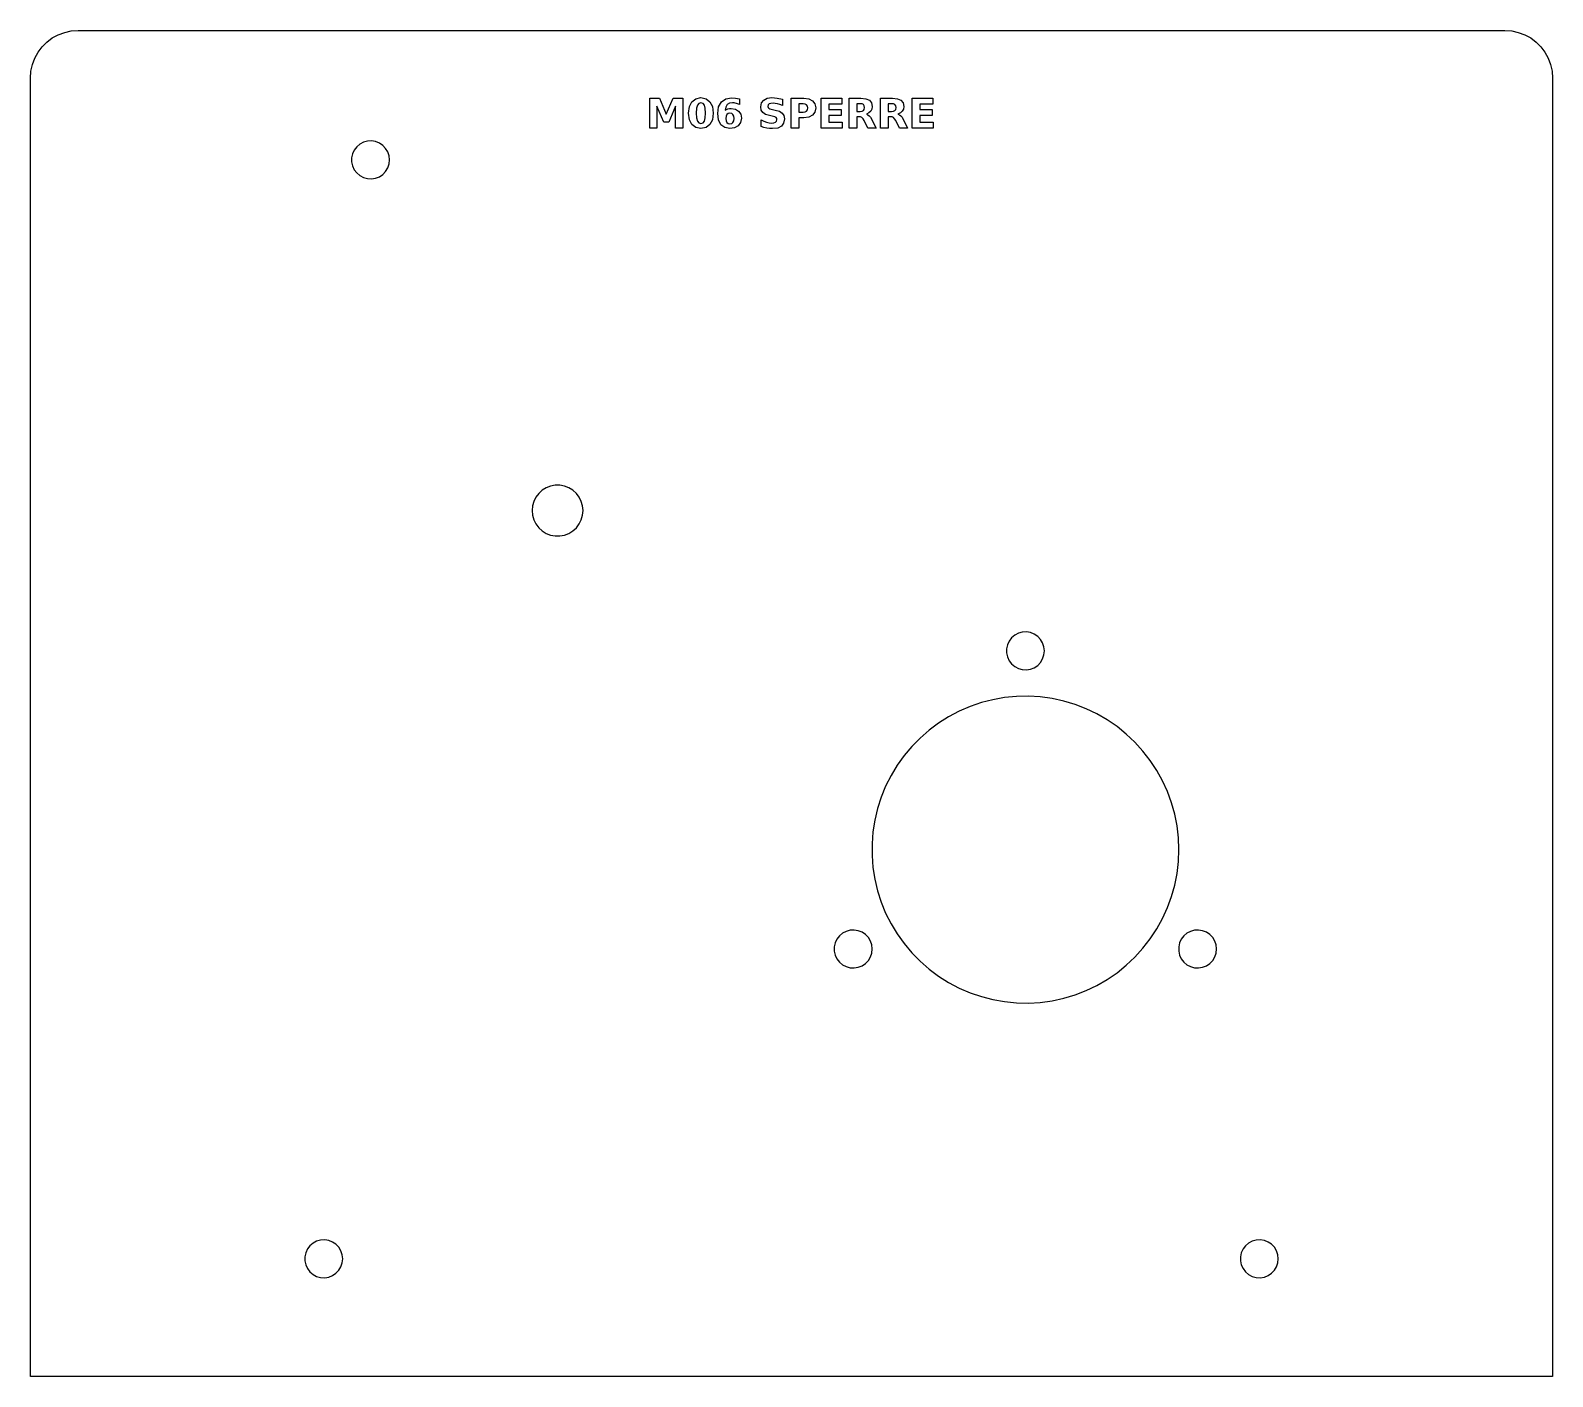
# Model space of a CAD drawing. Header units: millimetres. Extents: x -65 to 65, y 0 to 115.
import ezdxf

# ---------------------------------------------------------------- set-up
doc = ezdxf.new("R2010")
doc.units = ezdxf.units.MM
doc.layers.add('CUT', color=1, linetype='Continuous')
doc.layers.add('ENGRAVE', color=5, linetype='Continuous')

msp = doc.modelspace()

# ---------------------------------------------------------------- linework, layer by layer
at = {"layer": 'CUT'}
for points in [[(-65.075, 111.0027), (-65.0337, 111.58), (-64.9101, 112.1481), (-64.7069, 112.6929), (-64.4283, 113.2032), (-64.0798, 113.6687), (-63.6687, 114.0798), (-63.2032, 114.4283), (-62.6929, 114.7069), (-62.1481, 114.9101), (-61.58, 115.0337), (-61.0027, 115.075), (61.0027, 115.075), (61.58, 115.0337), (62.1481, 114.9101), (62.6929, 114.7069), (63.2032, 114.4283), (63.6687, 114.0798), (64.0798, 113.6687), (64.4283, 113.2032), (64.7069, 112.6929), (64.9101, 112.1481), (65.0337, 111.58), (65.075, 111.0027), (65.075, -0.075), (-65.075, -0.075)], [(-34.7067, 104.9831), (-34.9483, 105.2382), (-35.239, 105.4353), (-35.5654, 105.5653), (-35.912, 105.6222), (-36.2628, 105.6032), (-36.6013, 105.5092), (-36.9117, 105.3446), (-37.1794, 105.1172), (-37.392, 104.8375), (-37.5395, 104.5187), (-37.615, 104.1756), (-37.615, 103.8244), (-37.5395, 103.4813), (-37.392, 103.1625), (-37.1794, 102.8828), (-36.9117, 102.6554), (-36.6013, 102.4908), (-36.2628, 102.3968), (-35.912, 102.3778), (-35.5654, 102.4347), (-35.239, 102.5647), (-34.9483, 102.7618), (-34.7067, 103.0169), (-34.5256, 103.3179), (-34.4134, 103.6508), (-34.3754, 104), (-34.4134, 104.3492), (-34.5256, 104.6821)], [(-18.3929, 75.4651), (-18.6895, 75.7354), (-19.0307, 75.9467), (-19.4049, 76.0917), (-19.7993, 76.1654), (-20.2007, 76.1654), (-20.5951, 76.0917), (-20.9693, 75.9467), (-21.3105, 75.7354), (-21.6071, 75.4651), (-21.8489, 75.1448), (-22.0278, 74.7856), (-22.1377, 74.3996), (-22.1747, 74), (-22.1377, 73.6004), (-22.0278, 73.2144), (-21.8489, 72.8552), (-21.6071, 72.5349), (-21.3105, 72.2646), (-20.9693, 72.0533), (-20.5951, 71.9083), (-20.2007, 71.8346), (-19.7993, 71.8346), (-19.4049, 71.9083), (-19.0307, 72.0533), (-18.6895, 72.2646), (-18.3929, 72.5349), (-18.1511, 72.8552), (-17.9722, 73.2144), (-17.8623, 73.6004), (-17.8253, 74), (-17.8623, 74.3996), (-17.9722, 74.7856), (-18.1511, 75.1448)], [(21.2933, 62.9831), (21.0517, 63.2382), (20.761, 63.4353), (20.4346, 63.5653), (20.088, 63.6222), (19.7372, 63.6032), (19.3987, 63.5092), (19.0883, 63.3446), (18.8206, 63.1172), (18.608, 62.8375), (18.4605, 62.5187), (18.385, 62.1756), (18.385, 61.8244), (18.4605, 61.4813), (18.608, 61.1625), (18.8206, 60.8828), (19.0883, 60.6554), (19.3987, 60.4908), (19.7372, 60.3968), (20.088, 60.3778), (20.4346, 60.4347), (20.761, 60.5647), (21.0517, 60.7618), (21.2933, 61.0169), (21.4744, 61.3179), (21.5866, 61.6508), (21.6246, 62), (21.5866, 62.3492), (21.4744, 62.6821)], [(32.7712, 48.0268), (32.4982, 49.0074), (32.1501, 49.9639), (31.7289, 50.8905), (31.2371, 51.7817), (30.6778, 52.6321), (30.0543, 53.4366), (29.3703, 54.1903), (28.6299, 54.8888), (27.8377, 55.5278), (26.9983, 56.1035), (26.1168, 56.6124), (25.1985, 57.0515), (24.249, 57.4181), (23.2739, 57.7101), (22.2791, 57.9255), (21.2706, 58.0633), (20.2545, 58.1225), (19.2369, 58.1027), (18.2238, 58.0042), (17.2214, 57.8275), (16.2357, 57.5736), (15.2727, 57.244), (14.3381, 56.8409), (13.4375, 56.3665), (12.5764, 55.8238), (11.76, 55.216), (10.9931, 54.5467), (10.2804, 53.8201), (9.6261, 53.0403), (9.0343, 52.2123), (8.5083, 51.3408), (8.0515, 50.4312), (7.6666, 49.489), (7.3558, 48.5198), (7.1211, 47.5293), (6.9638, 46.5237), (6.8849, 45.5089), (6.8849, 44.4911), (6.9638, 43.4763), (7.1211, 42.4707), (7.3558, 41.4802), (7.6666, 40.511), (8.0515, 39.5688), (8.5083, 38.6592), (9.0343, 37.7877), (9.6261, 36.9597), (10.2804, 36.1799), (10.9931, 35.4533), (11.76, 34.784), (12.5764, 34.1762), (13.4375, 33.6335), (14.3381, 33.1591), (15.2727, 32.756), (16.2357, 32.4264), (17.2214, 32.1725), (18.2238, 31.9958), (19.2369, 31.8973), (20.2545, 31.8775), (21.2706, 31.9367), (22.2791, 32.0745), (23.2739, 32.2899), (24.249, 32.5819), (25.1985, 32.9485), (26.1168, 33.3876), (26.9983, 33.8965), (27.8377, 34.4722), (28.6299, 35.1112), (29.3703, 35.8097), (30.0543, 36.5634), (30.6778, 37.3679), (31.2371, 38.2183), (31.7289, 39.1095), (32.1501, 40.0361), (32.4982, 40.9926), (32.7712, 41.9732), (32.9673, 42.9719), (33.0855, 43.9829), (33.1249, 45), (33.0855, 46.0171), (32.9673, 47.0281)], [(6.5709, 37.4831), (6.3293, 37.7382), (6.0385, 37.9353), (5.7122, 38.0653), (5.3655, 38.1222), (5.0147, 38.1032), (4.6763, 38.0092), (4.3659, 37.8446), (4.0981, 37.6172), (3.8856, 37.3375), (3.7381, 37.0187), (3.6625, 36.6756), (3.6625, 36.3244), (3.7381, 35.9813), (3.8856, 35.6625), (4.0981, 35.3828), (4.3659, 35.1554), (4.6763, 34.9908), (5.0147, 34.8968), (5.3655, 34.8778), (5.7122, 34.9347), (6.0385, 35.0647), (6.3293, 35.2618), (6.5709, 35.5169), (6.752, 35.8179), (6.8641, 36.1508), (6.9021, 36.5), (6.8641, 36.8492), (6.752, 37.1821)], [(35.7741, 37.7382), (35.4834, 37.9353), (35.157, 38.0653), (34.8104, 38.1222), (34.4596, 38.1032), (34.1211, 38.0092), (33.8108, 37.8446), (33.543, 37.6172), (33.3304, 37.3375), (33.1829, 37.0187), (33.1074, 36.6756), (33.1074, 36.3244), (33.1829, 35.9813), (33.3304, 35.6625), (33.543, 35.3828), (33.8108, 35.1554), (34.1211, 34.9908), (34.4596, 34.8968), (34.8104, 34.8778), (35.157, 34.9347), (35.4834, 35.0647), (35.7741, 35.2618), (36.0157, 35.5169), (36.1968, 35.8179), (36.309, 36.1508), (36.347, 36.5), (36.309, 36.8492), (36.1968, 37.1821), (36.0157, 37.4831)], [(-38.5256, 10.6821), (-38.7067, 10.9831), (-38.9483, 11.2382), (-39.239, 11.4353), (-39.5654, 11.5653), (-39.912, 11.6222), (-40.2628, 11.6032), (-40.6013, 11.5092), (-40.9117, 11.3446), (-41.1794, 11.1172), (-41.392, 10.8375), (-41.5395, 10.5187), (-41.615, 10.1756), (-41.615, 9.8244), (-41.5395, 9.4813), (-41.392, 9.1625), (-41.1794, 8.8828), (-40.9117, 8.6554), (-40.6013, 8.4908), (-40.2628, 8.3968), (-39.912, 8.3778), (-39.5654, 8.4347), (-39.239, 8.5647), (-38.9483, 8.7618), (-38.7067, 9.0169), (-38.5256, 9.3179), (-38.4134, 9.6508), (-38.3754, 10), (-38.4134, 10.3492)], [(41.5866, 10.3492), (41.4744, 10.6821), (41.2933, 10.9831), (41.0517, 11.2382), (40.761, 11.4353), (40.4346, 11.5653), (40.088, 11.6222), (39.7372, 11.6032), (39.3987, 11.5092), (39.0883, 11.3446), (38.8206, 11.1172), (38.608, 10.8375), (38.4605, 10.5187), (38.385, 10.1756), (38.385, 9.8244), (38.4605, 9.4813), (38.608, 9.1625), (38.8206, 8.8828), (39.0883, 8.6554), (39.3987, 8.4908), (39.7372, 8.3968), (40.088, 8.3778), (40.4346, 8.4347), (40.761, 8.5647), (41.0517, 8.7618), (41.2933, 9.0169), (41.4744, 9.3179), (41.5866, 9.6508), (41.6246, 10)]]:
    msp.add_lwpolyline(points, close=True, dxfattribs=at)
at = {"layer": 'ENGRAVE'}
for points in [[(-11.5024, 108.5925), (-11.5024, 106.7261), (-12.1259, 106.7261), (-12.1259, 109.2778), (-11.2886, 109.2778), (-10.7078, 107.9122), (-10.1232, 109.2778), (-9.2876, 109.2778), (-9.2876, 106.7261), (-9.9094, 106.7261), (-9.9094, 108.5925), (-10.4973, 107.2166), (-10.9145, 107.2166)], [(-8.7287, 108.5622), (-8.5236, 108.9792), (-8.1925, 109.2376), (-7.7459, 109.3237), (-7.3006, 109.2376), (-6.9699, 108.9792), (-6.7648, 108.5622), (-6.6965, 107.9992), (-6.7648, 107.4377), (-6.9699, 107.0208), (-7.3006, 106.7624), (-7.7459, 106.6763), (-8.1925, 106.7624), (-8.5236, 107.0208), (-8.7287, 107.4377), (-8.797, 107.9992)], [(-7.9274, 108.8252), (-8.0484, 108.6784), (-8.1164, 108.4123), (-8.1391, 108.0046), (-8.1164, 107.592), (-8.0484, 107.3221), (-7.9274, 107.1737), (-7.7459, 107.1242), (-7.5655, 107.1737), (-7.4452, 107.3221), (-7.3771, 107.592), (-7.3544, 108.0046), (-7.3768, 108.4123), (-7.4441, 108.6784), (-7.5644, 108.8252), (-7.7459, 108.8742)], [(-5.6232, 108.5235), (-5.6848, 108.242), (-5.5675, 108.3151), (-5.4409, 108.3672), (-5.303, 108.3988), (-5.1532, 108.4093), (-4.7999, 108.3521), (-4.5221, 108.1802), (-4.3421, 107.9161), (-4.282, 107.5808), (-4.3492, 107.2114), (-4.5505, 106.9235), (-4.8643, 106.7381), (-5.2697, 106.6763), (-5.7107, 106.7602), (-6.0397, 107.0121), (-6.2439, 107.4185), (-6.312, 107.9653), (-6.2323, 108.5298), (-5.9932, 108.9589), (-5.6153, 109.2301), (-5.1193, 109.3204), (-4.7775, 109.2931), (-4.4494, 109.2111), (-4.4494, 108.7391), (-4.6071, 108.8061), (-4.8973, 108.8803), (-5.0356, 108.8895), (-5.2969, 108.8486), (-5.4934, 108.726)], [(-1.7713, 108.8306), (-1.9152, 108.7818), (-1.9996, 108.6992), (-2.0278, 108.5805), (-2.0088, 108.489), (-1.9518, 108.4203), (-1.8447, 108.3674), (-1.3956, 108.2661), (-1.0317, 108.158), (-0.7908, 108.0057), (-0.6558, 107.7949), (-0.6109, 107.5103), (-0.6735, 107.1425), (-0.8613, 106.8825), (-1.1778, 106.7278), (-1.6264, 106.6763), (-1.8692, 106.6879), (-2.1131, 106.7228), (-2.3576, 106.7799), (-2.602, 106.8595), (-2.602, 107.4146), (-2.3617, 107.3008), (-2.1295, 107.2188), (-1.9054, 107.1696), (-1.6893, 107.1532), (-1.4991, 107.1711), (-1.3595, 107.2248), (-1.2738, 107.3123), (-1.2452, 107.4304), (-1.2646, 107.5361), (-1.3229, 107.6147), (-1.4392, 107.6764), (-1.8878, 107.7875), (-2.2192, 107.8939), (-2.4478, 108.0489), (-2.5803, 108.2595), (-2.6245, 108.5324), (-2.5629, 108.8695), (-2.3784, 109.1186), (-2.0784, 109.2724), (-1.6707, 109.3237), (-1.2381, 109.292), (-0.7787, 109.1974), (-0.7787, 108.6571), (-0.9863, 108.7395), (-1.1889, 108.7987), (-1.383, 108.8348), (-1.5662, 108.8468)], [(1.0582, 107.6114), (0.6245, 107.6114), (0.6245, 106.7261), (-0.0334, 106.7261), (-0.0334, 109.2778), (1.0582, 109.2778), (1.4887, 109.2236), (1.8058, 109.0612), (2.0014, 108.7993), (2.0666, 108.4454), (2.0014, 108.09), (1.8058, 107.8275), (1.4887, 107.6654)], [(1.1579, 108.1116), (1.2841, 108.1813), (1.3624, 108.2938), (1.3885, 108.4454), (1.3624, 108.5965), (1.2841, 108.7085), (1.1579, 108.7778), (0.9882, 108.8009), (0.6245, 108.8009), (0.6245, 108.0883), (0.9882, 108.0883)], [(3.1899, 107.8078), (3.1899, 107.2232), (4.3449, 107.2232), (4.3449, 106.7261), (2.532, 106.7261), (2.532, 109.2778), (4.3072, 109.2778), (4.3072, 108.7801), (3.1899, 108.7801), (3.1899, 108.3054), (4.241, 108.3054), (4.241, 107.8078)], [(6.8709, 108.3433), (6.7791, 108.1583), (6.6261, 108.0172), (6.411, 107.9188), (6.539, 107.8686), (6.6527, 107.7793), (6.7605, 107.643), (7.2264, 106.7261), (6.5259, 106.7261), (6.2147, 107.3599), (6.1199, 107.5209), (6.0238, 107.6213), (5.9114, 107.6742), (5.7668, 107.6918), (5.5809, 107.6918), (5.5809, 106.7261), (4.923, 106.7261), (4.923, 109.2778), (5.9276, 109.2778), (6.3644, 109.2354), (6.6664, 109.1082), (6.8428, 108.89), (6.9016, 108.5734)], [(6.154, 108.2229), (6.2213, 108.3247), (6.2437, 108.4761), (6.2213, 108.6256), (6.154, 108.7254), (6.035, 108.782), (5.8576, 108.8009), (5.5809, 108.8009), (5.5809, 108.1463), (5.8576, 108.1463), (6.035, 108.1654)], [(9.5659, 108.3433), (9.4741, 108.1583), (9.3211, 108.0172), (9.106, 107.9188), (9.234, 107.8686), (9.3477, 107.7793), (9.4555, 107.643), (9.9214, 106.7261), (9.2209, 106.7261), (8.9097, 107.3599), (8.8149, 107.5209), (8.7188, 107.6213), (8.6064, 107.6742), (8.4618, 107.6918), (8.2759, 107.6918), (8.2759, 106.7261), (7.618, 106.7261), (7.618, 109.2778), (8.6226, 109.2778), (9.0594, 109.2354), (9.3614, 109.1082), (9.5378, 108.89), (9.5966, 108.5734)], [(8.73, 108.1654), (8.849, 108.2229), (8.9163, 108.3247), (8.9387, 108.4761), (8.9163, 108.6256), (8.849, 108.7254), (8.73, 108.782), (8.5526, 108.8009), (8.2759, 108.8009), (8.2759, 108.1463), (8.5526, 108.1463)], [(12.022, 107.8078), (10.9709, 107.8078), (10.9709, 107.2232), (12.1259, 107.2232), (12.1259, 106.7261), (10.313, 106.7261), (10.313, 109.2778), (12.0881, 109.2778), (12.0881, 108.7801), (10.9709, 108.7801), (10.9709, 108.3054), (12.022, 108.3054)], [(-5.6082, 107.5376), (-5.5866, 107.3418), (-5.5218, 107.2018), (-5.4138, 107.1182), (-5.2626, 107.0903), (-5.1105, 107.1182), (-5.0023, 107.2018), (-4.9375, 107.3418), (-4.9159, 107.5376), (-4.9375, 107.7337), (-5.0023, 107.8734), (-5.1105, 107.9575), (-5.2626, 107.9855), (-5.4138, 107.9575), (-5.5218, 107.8734), (-5.5866, 107.7337)]]:
    msp.add_lwpolyline(points, close=True, dxfattribs=at)

doc.saveas('drawing.dxf')
